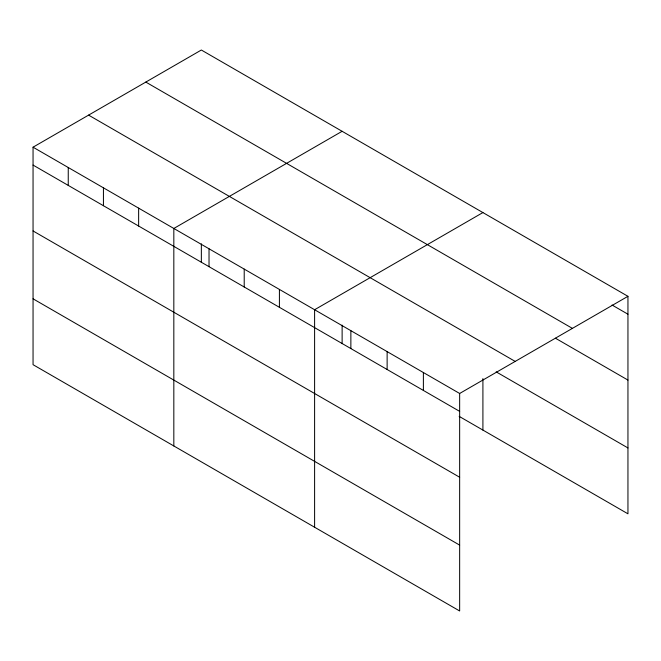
<?xml version="1.0" encoding="UTF-8"?>
<svg xmlns="http://www.w3.org/2000/svg" width="661" height="661" viewBox="0 0 661 661"><rect width="100%" height="100%" fill="white"/><g stroke="black" fill="none" stroke-linecap="round" stroke-linejoin="round"><path stroke-width="0.99" d="M459.147 416.356L627.95 513.812L627.95 296.31L201.349 50.021L33.05 147.188L33.05 364.69L459.651 610.979L459.651 393.477L33.05 147.188M342.125 131.291L173.826 228.466L173.826 445.968M482.91 212.569L314.603 309.736L314.603 527.238M459.651 393.477L627.95 296.31M612.028 305.018L627.95 314.206M145.808 82.08L572.409 328.377M555.43 338.209L627.95 380.075M88.591 115.121L515.192 361.418M496.171 371.862L627.95 447.943M33.05 165.076L459.651 411.373M33.05 230.953L459.651 477.242M33.05 298.813L459.651 545.11M482.91 378.613L482.91 430.071M423.387 372.548L423.387 390.436M387.131 351.611L387.131 369.507M350.867 330.674L350.867 348.57M342.125 325.121L342.125 343.654M279.413 289.419L279.413 307.315M244.215 269.101L244.215 286.998M209.025 248.784L209.025 266.672M201.349 243.851L201.349 262.376M138.636 208.141L138.636 226.037M103.438 187.823L103.438 205.72M68.248 167.506L68.248 185.402"/></g></svg>
